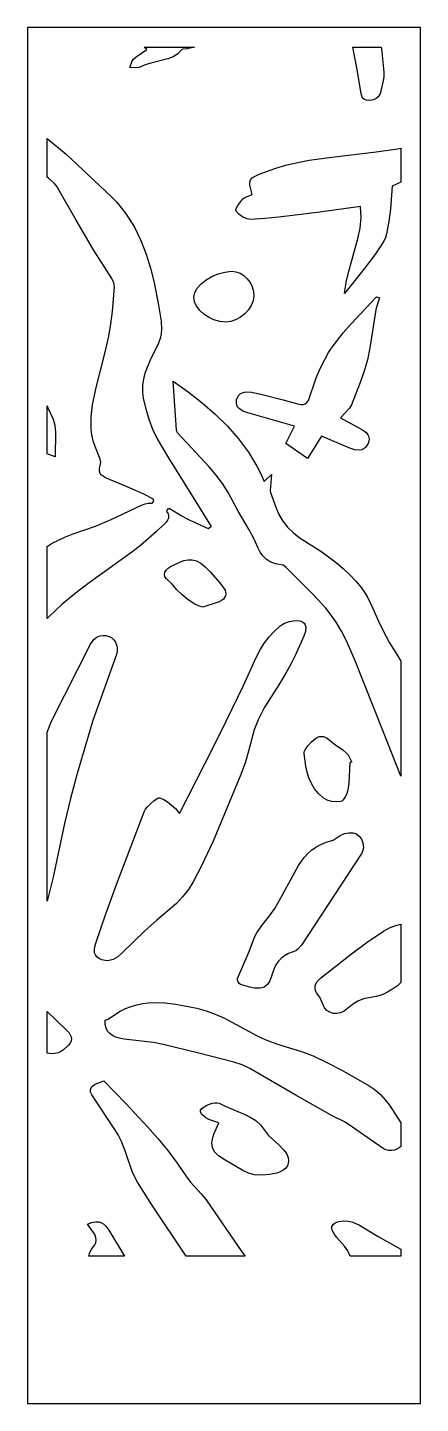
# Model space of a CAD drawing. Extents: x 0 to 400, y 0 to 1400.
import ezdxf

# ---------------------------------------------------------------- set-up
doc = ezdxf.new("R2010")
doc.units = 0
doc.layers.add('CUT', color=1, linetype='Continuous')
doc.layers.add('OUTLINE', color=7, linetype='Continuous')

msp = doc.modelspace()

# ---------------------------------------------------------------- linework, layer by layer
at = {"layer": 'CUT'}
for points in [[(114.44, 1359.67), (112.31, 1359.07), (104.25, 1359.43), (106.46, 1365.98), (107.75, 1367.76), (110.7, 1370.31), (121.33, 1377.71), (118.82, 1380), (170.01, 1380), (162.65, 1378.42), (158.02, 1378.06), (157.12, 1377.6), (152.99, 1373.39), (148.16, 1370.34), (142.8, 1368.15), (125.4, 1363.75), (119.74, 1362.03)], [(343.15, 1326.7), (341.7, 1327.79), (340.72, 1329.21), (339.7, 1332.78), (335.07, 1359.14), (331.11, 1380), (359.97, 1380), (360.2, 1378.36), (362.63, 1354.61), (362.61, 1350.19), (361.99, 1345.75), (360.13, 1336.86), (358.79, 1332.63), (356.42, 1329.17), (354.8, 1327.82), (352.86, 1326.79), (350.58, 1326.12), (347.95, 1325.84), (345.19, 1326.02)], [(128.26, 920.01), (117.61, 925.47), (101.46, 932.61), (79.48, 941.77), (75.27, 944.56), (73.91, 946.36), (73.19, 948.56), (73.21, 951.26), (74.51, 957.62), (73.92, 960.98), (68.78, 973.53), (66.9, 979.51), (65.58, 985.54), (64.79, 991.62), (64.65, 1003.86), (66.23, 1016.13), (70.05, 1033.62), (78.8, 1068.44), (82.7, 1085.88), (84.9, 1098.38), (86.55, 1110.95), (88.42, 1136.16), (87.71, 1140.39), (85.71, 1144.65), (67.21, 1173.8), (49.52, 1203.89), (32.28, 1234.31), (30.03, 1237.93), (27.47, 1241.2), (21.46, 1246.89), (20, 1247.89), (20, 1287.19), (39.46, 1270.99), (84.82, 1228.48), (90.54, 1222.49), (95.75, 1216.33), (100.51, 1210.02), (108.74, 1196.98), (115.46, 1183.44), (120.91, 1169.47), (125.32, 1155.14), (128.92, 1140.54), (133.47, 1117.59), (135.93, 1101.2), (136.48, 1092.99), (136.13, 1088.25), (134.97, 1083.44), (133.21, 1078.71), (124.81, 1061.69), (119.77, 1049.01), (118.06, 1042.55), (117.08, 1036.01), (116.96, 1029.36), (117.87, 1022.6), (120.37, 1012.07), (123.47, 1001.61), (127.34, 991.4), (132.1, 981.6), (142.8, 963.11), (187.02, 892.39), (184.23, 889.82), (165.47, 898.42), (156.3, 902.99), (144.26, 910.62), (143.58, 910.06), (142.43, 909.83), (141.59, 907.57), (143.07, 905.07), (143.51, 903.03), (143.34, 900.95), (142.58, 898.86), (141.21, 896.76), (139.24, 894.67), (131.27, 887.34), (114.92, 872.94), (106.24, 866.21), (62.69, 834.99), (48.51, 824.15), (34.87, 812.81), (21.98, 800.77), (20, 798.63), (20, 872.04), (25.19, 875.18), (38.53, 881.66), (45.61, 884.49), (69.31, 892.79), (85.21, 899.47), (116.17, 914.05), (119.66, 915.45), (122.82, 916.17), (127.01, 916.13), (128.48, 917.97), (128.11, 919.16)], [(235.82, 1250.78), (252.63, 1256.93), (263.9, 1260.15), (275.28, 1262.78), (286.75, 1264.93), (309.91, 1268.19), (354.96, 1273.44), (376.53, 1276.73), (380, 1277.38), (380, 1242.71), (371.3, 1238.46), (369.32, 1215.08), (367.85, 1202.59), (365.42, 1190.03), (364.25, 1186.35), (362.64, 1182.74), (358.42, 1175.7), (353.45, 1168.83), (342.63, 1154.34), (322.59, 1129.37), (324.45, 1140.94), (327.16, 1152.18), (336.37, 1184.85), (338.48, 1195.71), (339.45, 1206.71), (338.87, 1217.96), (297.57, 1212.22), (255.68, 1207.09), (241.47, 1205.71), (227.2, 1204.76), (223.12, 1205.41), (218.83, 1207.35), (215.02, 1210.11), (212.4, 1213.18), (212.12, 1214.3), (212.35, 1215.7), (213.99, 1218.99), (219.22, 1225.64), (221.14, 1227.1), (228.82, 1230), (226.43, 1239.56), (226.26, 1242.71), (226.96, 1245.14), (228.7, 1247.11), (231.6, 1248.9)], [(206.85, 1100.87), (201.83, 1100.36), (195.62, 1101.05), (189.71, 1102.71), (184.23, 1105.19), (179.38, 1108.39), (175.29, 1112.18), (172.15, 1116.42), (170.1, 1121), (169.33, 1125.78), (170.18, 1130.3), (172.71, 1134.85), (176.64, 1139.22), (181.71, 1143.23), (187.62, 1146.69), (194.12, 1149.43), (200.91, 1151.24), (207.74, 1151.97), (212.19, 1151.48), (216.41, 1149.96), (220.3, 1147.54), (223.73, 1144.36), (226.58, 1140.55), (228.73, 1136.24), (230.08, 1131.56), (230.49, 1126.64), (229.74, 1121.86), (227.78, 1117.15), (224.81, 1112.68), (221.04, 1108.63), (216.66, 1105.19), (211.86, 1102.54)], [(219.23, 1009.75), (215.27, 1012.28), (213.86, 1013.93), (212.95, 1015.92), (212.59, 1018.29), (212.87, 1021.08), (213.71, 1023.72), (214.98, 1025.8), (216.61, 1027.35), (218.54, 1028.43), (220.7, 1029.09), (223.03, 1029.36), (227.93, 1028.93), (238.74, 1026.64), (260.06, 1021.31), (276.06, 1016.75), (278.48, 1016.35), (280.66, 1016.4), (282.61, 1017.04), (284.34, 1018.41), (285.84, 1020.67), (293.93, 1043.41), (298.01, 1052.95), (302.52, 1062.31), (306.49, 1069.35), (311.03, 1076.19), (321.25, 1089.22), (329.5, 1098.58), (355.14, 1125.89), (358.24, 1125.13), (354.89, 1114.43), (354.09, 1110.83), (348.52, 1074.04), (345.94, 1061.9), (342.63, 1050.3), (338.7, 1038.8), (329.79, 1016), (327.83, 1012.67), (318.42, 1002.75), (340.39, 991.07), (343.01, 989.46), (345.02, 987.67), (346.44, 985.72), (347.29, 983.64), (347.6, 981.46), (347.38, 979.2), (346.66, 976.9), (345.45, 974.59), (343.86, 972.59), (342.03, 971.19), (339.98, 970.31), (337.77, 969.9), (333.05, 970.28), (328.21, 971.86), (299.17, 984.35), (284.96, 961.41), (262.87, 976.77), (271.76, 994.53), (224.24, 1007.97)], [(362.42, 683.07), (332.76, 757.4), (324.25, 776.54), (319.47, 785.85), (314.19, 794.93), (309.2, 802.24), (303.63, 809.27), (291.2, 822.72), (263.44, 850.44), (260.26, 852.88), (252.25, 854.38), (247.13, 856.3), (243.01, 858.99), (239.69, 862.32), (236.97, 866.16), (234.67, 870.37), (230.55, 879.37), (225.62, 889), (214.58, 907.87), (204.25, 926.89), (198.38, 935.89), (191.93, 944.54), (185, 952.92), (152.77, 987.68), (151.68, 990.45), (148.35, 1040.29), (163.43, 1029.29), (177.73, 1018.05), (191.14, 1006.45), (203.55, 994.33), (214.83, 981.58), (224.86, 968.04), (233.54, 953.59), (237.33, 945.98), (240.74, 938.08), (248.21, 945.25), (247.15, 928.88), (247.42, 926.98), (252.75, 911.89), (255.8, 904.56), (259.75, 897.73), (264.59, 891.75), (270.29, 886.2), (276.63, 881.18), (299.52, 866.56), (314.46, 855.4), (321.42, 849.42), (328.01, 843.16), (334.21, 836.6), (339.98, 829.73), (345.6, 821.16), (350.12, 811.92), (358.5, 793.03), (365.03, 780.23), (368.51, 773.94), (376.69, 761.06), (380, 755.14), (380, 638.25)], [(26, 1001.45), (27.82, 995.55), (28.54, 988.06), (28.2, 963.29), (20, 966.12), (20, 1014.97), (20.59, 1012.99)], [(163.37, 817.74), (157.3, 822.86), (151.5, 828.18), (147.63, 833.41), (141.13, 839.44), (139.84, 841.59), (139.39, 843.7), (139.78, 845.75), (141.06, 847.78), (143.25, 849.79), (146.35, 851.8), (155.04, 856.17), (159.26, 857.63), (163.46, 858.4), (167.68, 858.32), (171.95, 857.22), (176.31, 854.95), (180.82, 851.34), (186.05, 846.14), (195.62, 835.1), (201.03, 827.48), (201.66, 825.59), (201.82, 823.71), (201.5, 821.86), (200.67, 820.11), (199.33, 818.48), (197.46, 817.01), (195.03, 815.76), (178.44, 810.3), (174.14, 811.64), (170.24, 813.37)], [(176.92, 546.41), (168.68, 530.69), (163.82, 523.1), (158.21, 515.79), (151.67, 508.81), (131.48, 491.92), (119.55, 480.96), (96.19, 458.4), (91.78, 454.54), (87.14, 451.73), (84.62, 450.89), (81.92, 450.53), (78.99, 450.73), (75.79, 451.54), (72.74, 452.91), (70.55, 454.58), (69.1, 456.5), (68.3, 458.63), (68.23, 463.33), (69.51, 468.34), (79.8, 498.3), (90.55, 528.1), (118.83, 602.06), (120.21, 604.67), (122, 607.02), (125.03, 610.12), (128.49, 613.23), (131.81, 615.52), (133.25, 616.1), (134.45, 616.16), (138.64, 614.59), (142.47, 612.12), (150.67, 605.52), (154.58, 600.28), (180.61, 650.9), (196.67, 682.94), (219.81, 730.61), (232.4, 758.46), (237.21, 767.48), (241.36, 773.9), (246.13, 780.1), (251.46, 785.93), (257.3, 791.24), (261.52, 793.81), (266.76, 795.67), (272.22, 796.59), (277.12, 796.35), (279.78, 795.41), (281.63, 793.98), (282.76, 792.15), (283.29, 790.03), (282.91, 785.31), (281.33, 780.65), (272.61, 761.69), (267.89, 752.31), (262.85, 743.03), (255.74, 731.24), (241.03, 707.77), (234.66, 695.71), (230.69, 685.28), (225.08, 663.7), (221.85, 652.97), (217.01, 640.08), (188.84, 572.16)], [(64.25, 772.68), (67.44, 777.2), (69.4, 778.95), (71.6, 780.28), (74.07, 781.15), (76.8, 781.49), (79.81, 781.25), (83.11, 780.38), (85.76, 779.03), (87.88, 777.1), (89.49, 774.67), (90.57, 771.86), (91.12, 768.75), (91.13, 765.44), (90.61, 762.04), (66.4, 695.07), (50.66, 640.86), (43.7, 615.6), (37.55, 590.23), (26.14, 535.47), (20, 511.14), (20, 683.04), (24.5, 694.11)], [(326.98, 631.32), (326.06, 624.41), (325.01, 620.8), (323.22, 617.02), (320.99, 613.95), (319.82, 612.94), (318.64, 612.45), (314.14, 612.13), (309.37, 612.66), (304.89, 613.96), (301.27, 615.98), (296.28, 620.53), (292.23, 625.52), (289.01, 630.89), (286.51, 636.57), (284.63, 642.49), (283.25, 648.59), (281.59, 661.05), (281.75, 662.93), (282.48, 664.95), (285.28, 669.18), (289.16, 673.28), (293.3, 676.76), (295.26, 677.95), (297.25, 678.61), (299.26, 678.79), (301.26, 678.54), (305.16, 676.87), (312.53, 670.72), (320.85, 664.94), (324.75, 661.83), (326.42, 659.84), (329.96, 652.6), (328.2, 652.14)], [(275.93, 547.37), (278.73, 551.74), (281.83, 555.83), (285.29, 559.58), (289.11, 562.98), (293.33, 565.98), (297.98, 568.56), (303.09, 570.67), (311.14, 573.26), (318.18, 577.87), (322.81, 579.86), (327.2, 580.76), (331.21, 580.62), (334.75, 579.47), (337.69, 577.35), (339.94, 574.29), (341.36, 570.32), (341.85, 565.49), (340.62, 560.7), (339.67, 558.79), (278.85, 466.43), (275.23, 462.37), (272.96, 460.72), (265.72, 457.79), (261.57, 455.49), (258.07, 452.78), (255.18, 449.71), (252.82, 446.33), (250.94, 442.69), (246.76, 430.08), (244.26, 426.26), (242.62, 424.78), (240.72, 423.63), (238.52, 422.84), (236.02, 422.45), (231.15, 422.61), (226.3, 423.51), (216.85, 426.38), (215.48, 427.33), (214.36, 428.96), (213.71, 430.81), (213.77, 432.41), (225.57, 459.77), (230.98, 474.31), (233.38, 478.91), (237.75, 485.18), (247.31, 497.37), (251.59, 503.64), (257.88, 514.52)], [(298.11, 432.88), (329.75, 457.45), (345.86, 469.27), (362.18, 480.71), (368.3, 483.98), (374.85, 486.31), (380, 487.8), (380, 428.2), (376.44, 425.01), (371.67, 421.47), (366.55, 418.43), (361, 415.94), (354.98, 414.09), (342.03, 411.61), (336.22, 409.3), (330.86, 406.02), (322.33, 399.15), (318.63, 397.47), (314.88, 396.75), (311.23, 396.95), (307.82, 398.03), (304.82, 399.95), (302.36, 402.68), (297.5, 413.38), (294.09, 417.73), (293.03, 420.12), (292.64, 422.52), (292.85, 424.88), (293.58, 427.14), (294.76, 429.27)], [(364.66, 257.97), (361.87, 259.4), (326.34, 284.33), (322.61, 286.54), (310.63, 292.4), (272.27, 313.88), (226.29, 340.86), (218.45, 344.47), (209.99, 347.17), (174.28, 356.56), (137.97, 365.37), (128.23, 367.19), (98.09, 370.82), (93.76, 371.58), (89.89, 372.71), (86.54, 374.28), (83.73, 376.3), (81.54, 378.84), (79.98, 381.93), (79.12, 385.61), (79, 389.93), (82.11, 390.88), (88.68, 395.6), (94.26, 399.02), (99.89, 401.81), (105.57, 404.02), (111.27, 405.69), (116.98, 406.87), (122.71, 407.61), (128.42, 407.96), (139.78, 407.66), (150.97, 406.34), (172.48, 402.16), (181.88, 399.6), (190.91, 396.22), (199.67, 392.22), (233.76, 374.11), (242.49, 370.06), (254.41, 365.68), (279.02, 358.28), (290.73, 353.81), (305.47, 346.76), (319.82, 339.23), (347.7, 323.36), (353.91, 319.14), (359.36, 314.36), (364.17, 309.12), (368.49, 303.53), (380, 285.57), (380, 261.62), (378.32, 260.22), (375.84, 258.86), (373.17, 257.85), (370.38, 257.3), (367.51, 257.31)], [(31.2, 356.89), (28.3, 356.07), (25.27, 355.75), (22.15, 355.96), (20, 356.5), (20, 398.72), (39.14, 380.52), (42.33, 377), (44.33, 373.12), (44.63, 371.03), (44.32, 368.84), (43.29, 366.53), (41.44, 364.11), (36.63, 359.8), (33.98, 358.15)], [(92.24, 273.32), (88.26, 279.81), (65.34, 314.05), (64.25, 316.74), (64.03, 319.09), (64.71, 321.17), (66.36, 323.06), (69.02, 324.84), (77.57, 328.4), (100.15, 305.12), (122.2, 281.62), (132.76, 269.6), (142.85, 257.3), (152.39, 244.64), (161.25, 231.55), (165.98, 225.24), (176.84, 213.43), (181.85, 207.28), (218.23, 154.15), (221.52, 150), (161.48, 150), (127.15, 201.24), (111.84, 225.22), (106.91, 235.07), (99.69, 256.2), (95.68, 266.62)], [(231.07, 232.72), (224.9, 234.32), (219.1, 237.12), (200.16, 248.11), (194.37, 252.13), (190.4, 256.09), (188.16, 260.31), (187.56, 265.08), (188.53, 270.68), (189.57, 273.89), (194.77, 285.58), (184.49, 289.02), (181.66, 290.48), (177.52, 294.17), (176.21, 296.33), (176.01, 298.3), (177.28, 300.17), (179.65, 301.95), (182.57, 303.53), (187.95, 305.55), (190.65, 306.02), (193.2, 306.05), (195.2, 305.49), (201.31, 302.43), (220.56, 294.44), (226.65, 291.39), (232.27, 287.78), (237.24, 283.35), (245.46, 272.55), (255.77, 263.05), (260.73, 258.15), (262.65, 255.66), (264.16, 252.94), (265.19, 250.1), (265.65, 247.23), (265.46, 244.42), (264.55, 241.77), (262.82, 239.37), (260.19, 237.33), (257.09, 235.76), (253.66, 234.5), (246.15, 232.87), (238.38, 232.31)], [(69.47, 168.72), (68.75, 171.13), (67.3, 173.98), (61.08, 182.49), (65.56, 184.18), (69.4, 184.86), (72.66, 184.67), (75.42, 183.77), (77.75, 182.32), (79.71, 180.48), (82.82, 176.21), (98.71, 150), (62.56, 150), (63.15, 152.63), (65.18, 156.98), (68.54, 161.44), (69.56, 163.47), (69.8, 166.03)], [(328.51, 150), (326.15, 155.18), (322.62, 159.92), (314.64, 169.08), (311.97, 172.6), (309.97, 176.35), (309.61, 178.24), (309.9, 180.12), (310.98, 181.95), (313.01, 183.71), (314.8, 184.63), (316.94, 185.28), (321.84, 185.84), (326.87, 185.5), (331.19, 184.39), (337.92, 181.26), (356.78, 169.86), (380, 157.17), (380, 150)]]:
    msp.add_lwpolyline(points, close=True, dxfattribs=at)
at = {"layer": 'OUTLINE'}
msp.add_lwpolyline([(0, 0), (400, 0), (400, 1400), (0, 1400)], close=True, dxfattribs=at)

doc.saveas('drawing.dxf')
